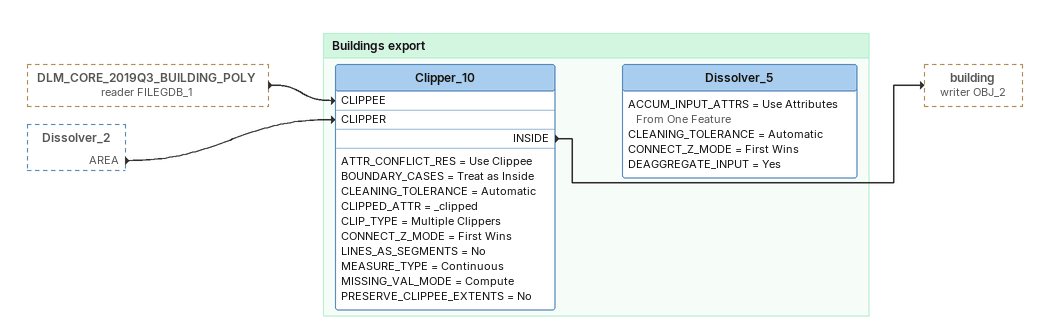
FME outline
DLM_CORE_2019Q3_BUILDING_POLY (reader FILEGDB_1) [outside]
    -> Clipper_10 [CLIPPEE]
Dissolver_2 [outside]
    AREA -> Clipper_10 [CLIPPER]

Bookmark: Buildings export
Clipper_10
    ATTR_CONFLICT_RES = Use Clippee
    BOUNDARY_CASES = Treat as Inside
    CLEANING_TOLERANCE = Automatic
    CLIPPED_ATTR = _clipped
    CLIP_TYPE = Multiple Clippers
    CONNECT_Z_MODE = First Wins
    LINES_AS_SEGMENTS = No
    MEASURE_TYPE = Continuous
    MISSING_VAL_MODE = Compute
    PRESERVE_CLIPPEE_EXTENTS = No
    INSIDE -> building (writer OBJ_2)
Dissolver_5
    ACCUM_INPUT_ATTRS = Use Attributes From One Feature
    CLEANING_TOLERANCE = Automatic
    CONNECT_Z_MODE = First Wins
    DEAGGREGATE_INPUT = Yes
